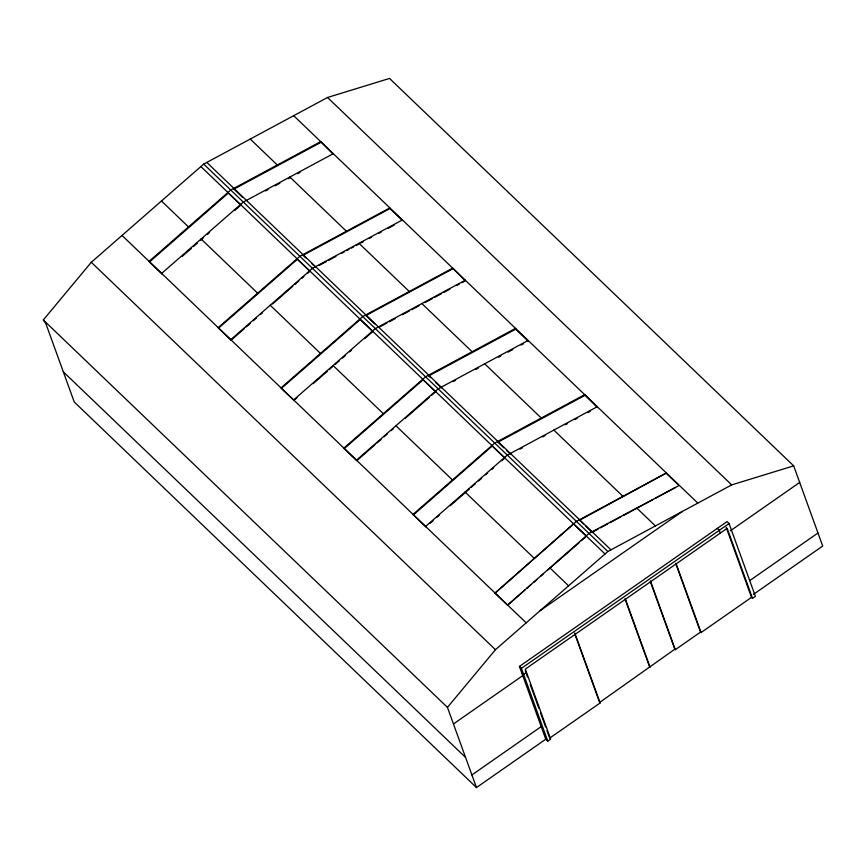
<?xml version="1.0" encoding="UTF-8"?>
<svg xmlns="http://www.w3.org/2000/svg" width="866" height="866" viewBox="0 0 866 866"><rect width="100%" height="100%" fill="white"/><g stroke="black" fill="none" stroke-linecap="round" stroke-linejoin="round"><path stroke-width="1.3" d="M726.163 527.34L751.515 597.356L752.511 598.319L755.401 596.306L729.053 523.519L727.05 521.592L519.427 666.43L545.775 739.218L476.473 787.562L74.227 401.965L45.811 323.462L43.3 319.955L91.298 262.279L203.705 164.096L327.543 97.479L389.527 78.438L793.678 465.865L822.7 546.045L753.398 594.39M476.473 787.562L447.451 707.381L495.439 649.695L607.856 551.512L731.683 484.895L793.678 465.865M149.472 261.933L149.082 261.359L230.757 190.022L320.723 141.623L333.399 154.451L333.302 153.672L243.324 202.07L161.65 273.407L162.039 273.992L149.472 261.933L228.321 193.064L227.931 192.479M182.261 256.325L191.354 248.38M193.378 246.615L197.426 243.086M200.457 240.434L203.488 237.782M207.537 234.253L209.55 232.489M234.827 210.416L239.882 206M244.255 328.69L231.114 340.165L218.535 328.117L297.395 259.237L297.07 258.761M230.789 339.678L312.453 268.341L402.43 219.942M246.269 326.915L250.317 323.386M253.348 320.734L256.379 318.093M260.428 314.553L262.452 312.788M272.563 303.966L292.773 286.3M294.797 284.535L298.846 281.006M301.877 278.354L303.901 276.59M307.939 273.061L309.963 271.296L309.638 270.809M292.989 399.486L281.385 388.369L360.245 319.489L359.92 319.002M293.639 399.93L375.303 328.593L465.28 280.194L465.367 280.844L452.712 268.146L362.735 316.545L281.06 387.881L281.385 388.369M294.97 399.529L296.995 397.765M313.167 383.638L327.316 371.276M329.34 369.511L333.388 365.972M335.413 364.207L339.45 360.678M342.481 358.026L345.512 355.385M349.561 351.845L351.585 350.08M364.727 338.606L372.813 331.537L372.488 331.061M375.01 444.767L356.814 460.658L344.235 448.61L423.095 379.741L422.77 379.254M356.489 460.182L438.153 388.845L528.13 340.446M377.024 443.002L381.072 439.473M384.103 436.821L387.134 434.169M391.183 430.64L393.207 428.876M405.331 418.278L429.601 397.083M431.614 395.318L435.663 391.789L435.338 391.302M413.374 514.891L413.05 514.404L494.724 443.067L584.702 394.669L597.367 407.496L597.269 406.717L507.292 455.115L425.617 526.452L425.942 526.939L413.374 514.891L492.224 446.012L491.899 445.525M429.991 523.4L433.022 520.758M437.07 517.219L439.084 515.454M450.212 505.744L469.415 488.965M471.44 487.201L475.477 483.672M478.508 481.02L481.55 478.368M485.588 474.839L487.612 473.074M491.661 469.545L493.674 467.781M501.76 460.712L504.802 458.06L492.224 446.012M524.774 590.147L507.584 605.161L495.016 593.113L573.606 523.854M526.788 588.382L530.836 584.853M533.867 582.201L536.898 579.56M540.947 576.02L542.971 574.255M548.026 569.839L579.365 542.473M581.378 540.709L585.427 537.169M540.2 610.606L682.386 511.416M752.511 598.319L727.169 528.303L525.316 669.104L550.668 739.12L547.777 741.134L521.429 668.346L729.053 523.519M526.528 672.449L523.649 674.462L521.635 672.536M453.448 723.965L522.75 675.621M730.374 530.793L799.675 482.449M749.772 580.566L817.98 532.991M471.905 774.951L541.207 726.606M549.661 738.157L600.127 702.965L599.629 702.478L674.82 649.197L650.377 581.681M674.82 649.197L675.318 649.684L700.551 632.083L675.653 563.311M700.551 632.083L701.049 632.559L751.515 597.356M242.664 197.47L233.961 189.134L320.831 142.403M265.57 190.942L267.951 189.654M275.096 185.822L279.848 183.256M288.183 178.775L290.565 177.498M297.698 173.655L300.08 172.377M305.979 258.057L303.078 255.275L389.949 208.544L389.862 207.894L299.885 256.293L218.21 327.629L218.535 328.117M319.218 265.407L326.363 261.564M328.744 260.287L335.878 256.444M341.832 253.24L344.213 251.963M346.595 250.685L348.966 249.397M351.347 248.12L353.729 246.842M356.11 245.565L358.492 244.277M360.873 243L363.255 241.722M369.197 238.518L371.579 237.241M378.723 233.398L381.094 232.12M388.239 228.278L394.192 225.073M374.632 323.862L365.928 315.527L452.799 268.796M379.687 326.937L386.831 323.094M389.213 321.816L395.156 318.612M402.3 314.769L409.445 310.926M411.815 309.649L418.96 305.806M424.914 302.613L432.047 298.77M434.429 297.493L441.573 293.65M443.944 292.362L449.898 289.168M457.042 285.325L459.424 284.048M461.795 282.76L464.176 281.482M430.727 377.76L428.8 375.898L515.671 329.177L515.562 328.387L425.585 376.797L343.91 448.123L344.235 448.61M453.264 381.549L455.646 380.271M475.878 369.392L478.259 368.104M498.491 357.225L500.862 355.948M508.006 352.105L512.769 349.55M521.094 345.069L523.475 343.78M503.731 447.733L497.928 442.18L584.799 395.448M520.022 449.108L522.404 447.819M542.636 436.94L545.017 435.663M565.238 424.784L567.62 423.496M574.764 419.664L577.146 418.375M587.852 412.617L590.233 411.339M583.467 523.952L579.603 520.239L666.398 472.988L576.431 521.386L495.016 593.113M585.405 525.803L592.171 532.287L598.125 529.094M600.506 527.805L607.64 523.962M610.021 522.685L620.738 516.926M623.109 515.649L652.867 499.639M655.237 498.361L675.469 487.482M327.543 97.479L731.683 484.895M293.682 115.698L697.823 503.114M389.949 208.544L402.517 220.592M666.474 473.507L678.078 484.635M515.671 329.177L528.238 341.226M717.286 528.401L719.3 530.328L720.295 533.088M636.553 507.855L655.41 525.933M250.242 139.058L277.293 164.984M289.861 177.032L346.432 231.254M359 243.314L409.282 291.506M421.85 303.555L472.132 351.758M484.7 363.807L541.261 418.029M553.829 430.077L622.968 496.359M206.812 162.418L610.963 549.845M311.782 263.621L315.646 267.323L315.56 266.674M435.566 382.393L441.368 387.957M506.632 450.515L510.507 454.228L510.399 453.448M203.705 164.096L607.856 551.512M200.89 166.553L605.031 553.98M228.321 193.064L239.925 204.192M297.395 259.237L309.963 271.296M360.245 319.489L372.813 331.537M423.095 379.741L434.7 390.858M573.866 524.244L586.174 535.902M549.726 567.739L568.583 585.817M161.455 200.988L188.507 226.924M201.074 238.973L257.646 293.195M270.214 305.243L320.496 353.447M333.064 365.495L383.346 413.688M395.914 425.736L452.474 479.97M465.042 492.018L534.181 558.289M122.03 235.433L526.182 622.849M519.427 666.43L521.429 668.346M91.298 262.279L495.439 649.695M545.775 739.218L547.777 741.134M43.3 319.955L447.451 707.381M63.315 371.828L465.562 757.414M507.584 605.161L588.999 533.434L679.041 485.555M676.151 563.788L701.049 632.559M650.42 580.902L675.318 649.684M625.187 598.503L650.085 667.285M625.144 599.272L649.587 666.798M574.775 632.938L600.127 702.965M574.732 633.706L599.629 702.478M525.218 670.641L527.481 676.887M530.198 684.389L538.804 708.15M540.611 713.151L545.591 726.91M546.955 730.655L549.217 736.912M497.831 441.389L497.928 442.18M428.692 375.119L428.8 375.898M365.842 314.867L365.928 315.527M302.992 254.626L303.078 255.275M233.863 188.344L233.961 189.134"/></g></svg>
